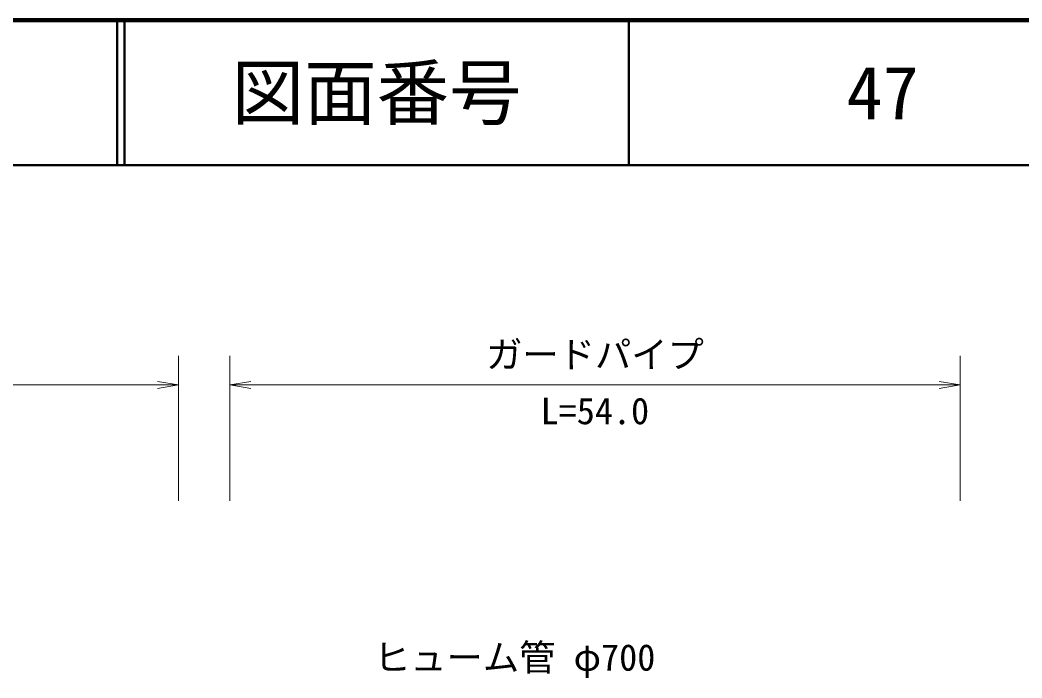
# Model space of a CAD drawing. Units: millimetres, scale not verified. Extents: x 40000 to 680000, y 20000 to 380000.
# Drawn here: x 502050 to 571096, y 334659 to 380000 of the extents above; entities that cross this region are included whole.
import ezdxf
from ezdxf.enums import TextEntityAlignment as Align

# ---------------------------------------------------------------- set-up
doc = ezdxf.new("R2010")
doc.units = ezdxf.units.MM
doc.header["$LTSCALE"] = 1000
for name, color, linetype, lineweight in [('M-STR-STR3', 7, 'Continuous', 13), ('M-TTL', 2, 'Continuous', 140), ('M-TTL-LINE', 7, 'Continuous', 50)]:
    doc.layers.add(name, color=color, linetype=linetype, lineweight=lineweight)
doc.layers.add('M-TTL-TXT', color=7, linetype='Continuous')
doc.styles.add('ＭＳ ゴシック', font='')
doc.styles.get('ＭＳ ゴシック').set_extended_font_data('MS Gothic')

# ---------------------------------------------------------------- blocks, each defined once
blk = doc.blocks.new('open_arrow')
at = {"color": 0, "linetype": 'Continuous', "lineweight": -2}
blk.add_lwpolyline([(7.5, 1.25), (0, 0), (7.5, -1.25)], dxfattribs=at)

msp = doc.modelspace()

# ---------------------------------------------------------------- linework, layer by layer
at = {"layer": 'M-STR-STR3'}
for p, q in [((512970, 346856), (512970, 356856)), ((516509, 346856), (516509, 356856)), ((566834, 346856), (566834, 356856)), ((566834, 346856), (566834, 356856)), ((430193, 354856), (512970, 354856)), ((516509, 354856), (566834, 354856))]:
    msp.add_line(p, q, dxfattribs=at)
at = {"layer": 'M-TTL'}
msp.add_line((680000, 380000), (40000, 380000), dxfattribs=at)
at = {"layer": 'M-TTL-LINE'}
for p, q in [((508747, 380000), (508747, 370000)), ((509247, 380000), (509247, 370000)), ((543997, 380000), (543997, 370000)), ((40000, 370000), (680000, 370000))]:
    msp.add_line(p, q, dxfattribs=at)

# ---------------------------------------------------------------- block references
at = {"layer": 'M-STR-STR3', "xscale": 193, "yscale": 193, "rotation": 180}
for p in [(512970, 354856), (566834, 354856)]:
    msp.add_blockref('open_arrow', p, dxfattribs=at)
at = {"layer": 'M-STR-STR3', "xscale": 193, "yscale": 193}
msp.add_blockref('open_arrow', (516509, 354856), dxfattribs=at)

# ---------------------------------------------------------------- texts
at = {"layer": 'M-STR-STR3', "style": 'ＭＳ ゴシック'}
for s, p in [('ガードパイプ', (534172, 355486)), ('L=54.0', (537922, 351594)), ('ヒューム管 φ700', (526447, 334608))]:
    msp.add_text(s, height=1833, dxfattribs=at).set_placement(p, align=Align.BOTTOM_LEFT)
at = {"layer": 'M-TTL-TXT', "style": 'ＭＳ ゴシック'}
for s, p in [('図面番号', (526622, 375000)), ('47', (561497, 375000))]:
    msp.add_text(s, height=3666, dxfattribs=at).set_placement(p, align=Align.MIDDLE_CENTER)

doc.saveas('drawing.dxf')
